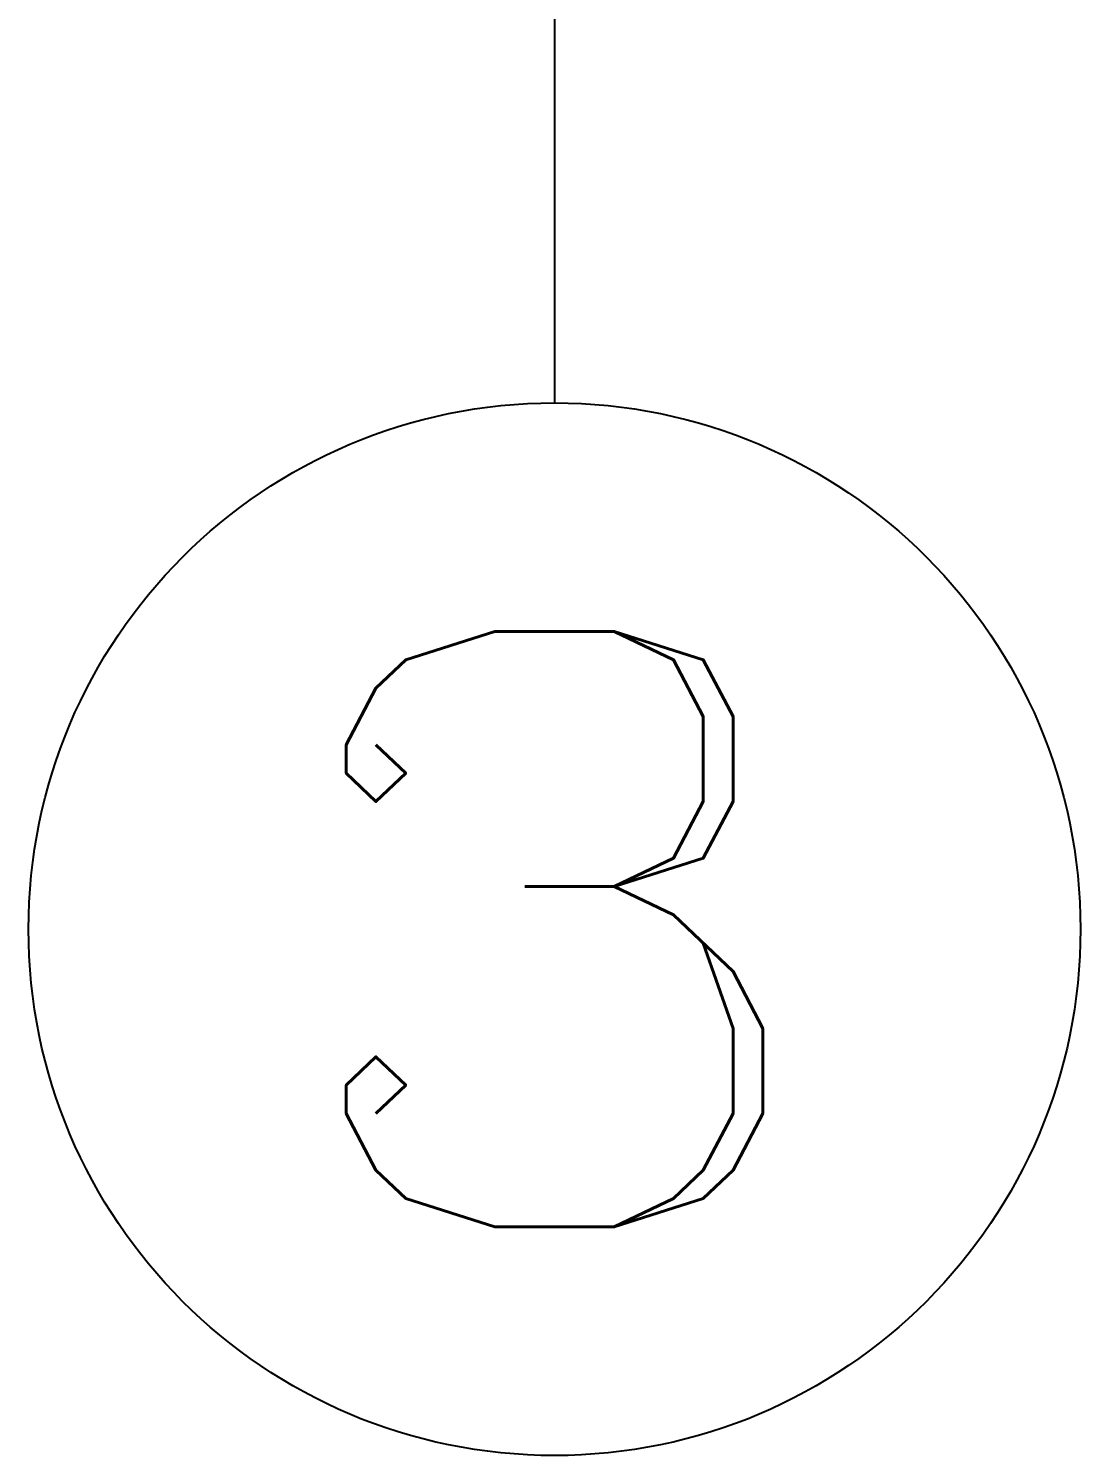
# Model space of a CAD drawing. Extents: x 4924227 to 5052693, y -485691 to -238224.
# Drawn here: x 5024230 to 5025030, y -403856 to -402772 of the extents above; entities that cross this region are included whole.
import ezdxf
from ezdxf.enums import TextEntityAlignment as Align

# ---------------------------------------------------------------- set-up
doc = ezdxf.new("R2010")
doc.units = 0
doc.header["$LTSCALE"] = 1000
doc.header["$MEASUREMENT"] = 0
doc.layers.get('0').update_dxf_attribs({"linetype": 'CONTINUOUS'})
doc.layers.add('AXIS', color=3, linetype='CONTINUOUS')
doc.layers.add('AXIS_TEXT', color=7, linetype='CONTINUOUS')
doc.styles.add('_TCH_AXIS', font='COMPLEX', dxfattribs={"bigfont": 'GBCBIG'})
doc.styles.add('COMPLEX', font='COMPLEX')

# ---------------------------------------------------------------- blocks, each defined once
blk = doc.blocks.new('_AXISO')
blk.add_circle((0, 0), 0.5)
at = {"layer": 'AXIS_TEXT', "style": 'COMPLEX', "width": 1.041667}
blk.add_attdef('A', text='', height=0.56, dxfattribs=at).set_placement((-0.25, -0.28), (0.25, -0.28), align=Align.FIT)

msp = doc.modelspace()

# ---------------------------------------------------------------- linework, layer by layer
at = {"layer": 'AXIS', "color": 0}
msp.add_line((5024629.9, -399056.3), (5024629.9, -403056.3), dxfattribs=at)

# ---------------------------------------------------------------- block references
ref = msp.add_blockref('_AXISO', (5024629.9, -403456.3), dxfattribs=dict(at, xscale=800, yscale=800, zscale=800))
ref.add_attrib('A', '3', dxfattribs={"layer": 'AXIS_TEXT', "color": 0, "height": 452.5, "style": '_TCH_AXIS', "width": 1.5}).set_placement((5024403.6, -403682.5), (5024856.2, -403682.5), align=Align.FIT)

doc.saveas('drawing.dxf')
